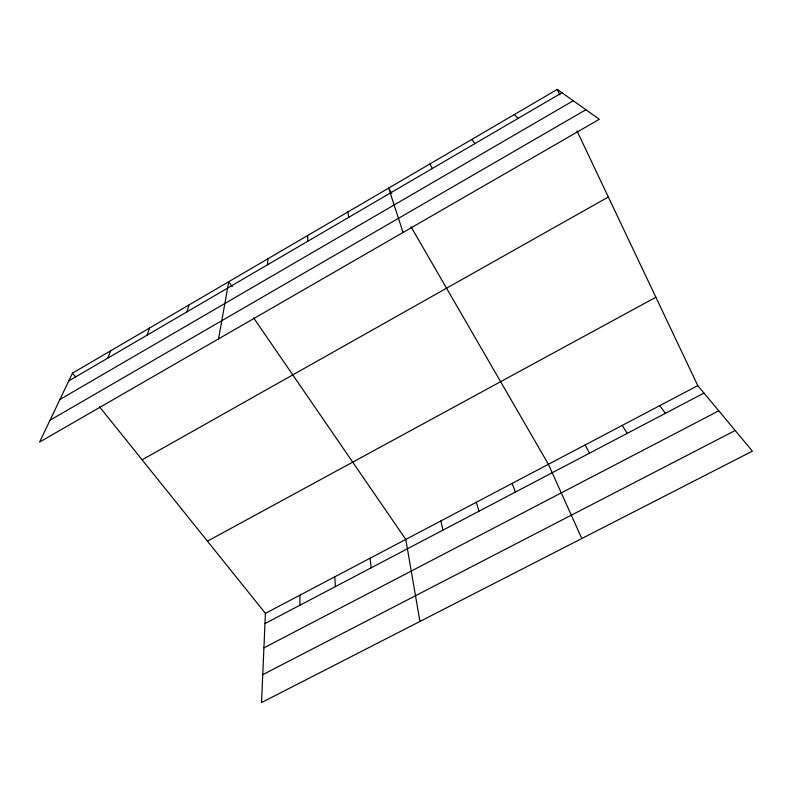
<?xml version="1.0" encoding="UTF-8"?>
<svg xmlns="http://www.w3.org/2000/svg" width="792" height="792" viewBox="0 0 792 792"><rect width="100%" height="100%" fill="white"/><g stroke="black" fill="none" stroke-linecap="round" stroke-linejoin="round"><path stroke-width="1.19" d="M99.515 406.801L265.419 613.354L261.538 702.593L752.4 451.143L697.782 385.615L576.952 130.848M267.458 264.815L267.943 258.746M218.533 338.887L228.759 281.685L232.204 286.694M187.1 311.771L188.912 305.009M147.124 335.125L149.589 328.017M107.692 358.172L110.781 350.727M72.478 373.151L39.6 442.075L599.336 119.275L557.301 89.407L72.478 373.151L75.567 376.992M68.775 380.912L561.983 92.733M59.905 399.495L573.25 100.742M50.025 420.225L585.902 109.732M142.105 459.825L608.335 197.01M207.435 541.164L655.875 297.248M265.419 613.354L697.782 385.615M264.983 623.571L703.989 393.06M263.924 647.856L718.78 410.81M262.756 674.665L735.204 430.502M514.275 114.583L518.166 118.335M471.834 139.422L474.943 143.59M659.786 405.633L665.359 413.335M253.539 317.77L405.791 539.421L419.928 621.453M622.225 425.413L627.205 433.373M391.674 193.337L388.654 188.11L403.069 232.462M411.008 226.76L548.411 464.29L581.813 538.53M585.1 444.965L589.486 453.173M429.967 163.934L432.313 168.498M557.301 89.407L559.885 94.862M512.147 483.397L515.384 492.089M476.289 502.286L478.972 511.206M440.837 520.958L442.985 530.105M347.886 211.969L348.777 217.305M370.092 558.221L371.171 567.814M334.798 576.814L335.363 586.615M307.652 235.511L307.85 241.223M299.911 595.188L299.97 605.197"/></g></svg>
